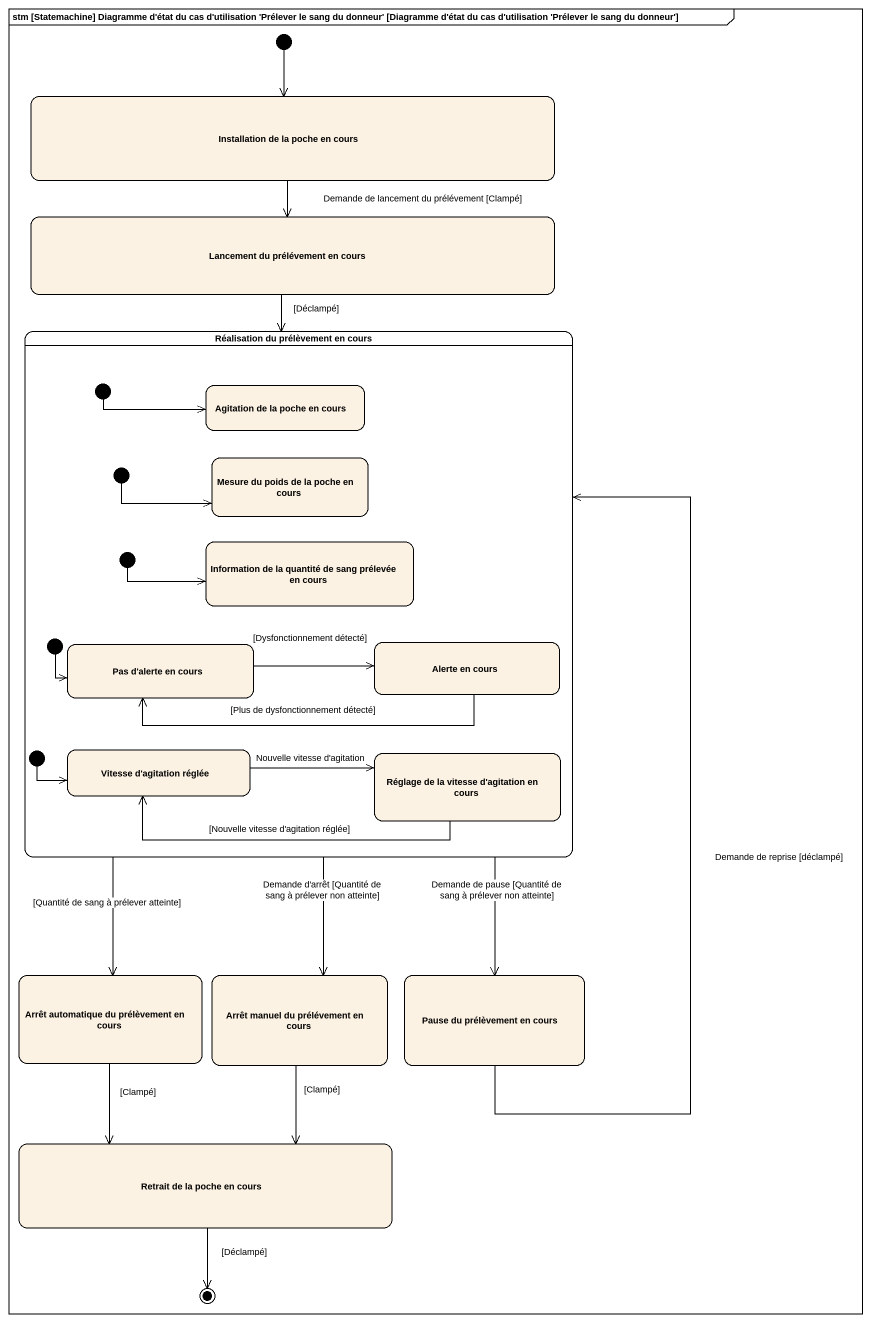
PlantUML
@startuml
mainframe stm [Statemachine] Diagramme d'état du cas d'utilisation 'Prélever le sang du donneur' [Diagramme d'état du cas d'utilisation 'Prélever le sang du donneur']
hide empty description
state "Installation de la poche en cours" as Installation_de_la_poche_en
state "Lancement du prélévement en cours" as Lancement_du_prélévement_en
state "Réalisation du prélèvement en cours" as Réalisation_du_prélèvement {
  state initial2 <<start>>
  state "Agitation de la poche en cours" as Agitation_de_la_poche_en
  state initial3 <<start>>
  state "Mesure du poids de la poche en cours" as Mesure_du_poids_de_la_poche
  state initial4 <<start>>
  state "Information de la quantité de sang prélevée en cours" as Information_de_la_quantité
  state initial5 <<start>>
  state "Pas d'alerte en cours" as Pas_d_alerte_en_cours
  state "Alerte en cours" as Alerte_en_cours
  state initial6 <<start>>
  state "Vitesse d'agitation réglée" as Vitesse_d_agitation_réglée
  state "Réglage de la vitesse d'agitation en cours" as Réglage_de_la_vitesse_d
}
state "Arrêt automatique du prélèvement en cours" as Arrêt_automatique_du
state "Arrêt manuel du prélévement en cours" as Arrêt_manuel_du_prélévement
state "Pause du prélèvement en cours" as Pause_du_prélèvement_en
state "Retrait de la poche en cours" as Retrait_de_la_poche_en_cours
[*] --> Installation_de_la_poche_en
Installation_de_la_poche_en --> Lancement_du_prélévement_en : Demande de lancement du prélévement [Clampé]
Lancement_du_prélévement_en --> Réalisation_du_prélèvement : [Déclampé]
Réalisation_du_prélèvement --> Arrêt_automatique_du : [Quantité de sang à prélever atteinte]
Réalisation_du_prélèvement --> Arrêt_manuel_du_prélévement : Demande d'arrêt [Quantité de sang à prélever non atteinte]
Réalisation_du_prélèvement --> Pause_du_prélèvement_en : Demande de pause [Quantité de sang à prélever non atteinte]
initial2 -right-> Agitation_de_la_poche_en
initial3 -right-> Mesure_du_poids_de_la_poche
initial4 -right-> Information_de_la_quantité
initial5 -right-> Pas_d_alerte_en_cours
Pas_d_alerte_en_cours -right-> Alerte_en_cours : [Dysfonctionnement détecté]
Alerte_en_cours -left-> Pas_d_alerte_en_cours : [Plus de dysfonctionnement détecté]
initial6 -right-> Vitesse_d_agitation_réglée
Vitesse_d_agitation_réglée -right-> Réglage_de_la_vitesse_d : Nouvelle vitesse d'agitation
Réglage_de_la_vitesse_d -left-> Vitesse_d_agitation_réglée : [Nouvelle vitesse d'agitation réglée]
Arrêt_automatique_du --> Retrait_de_la_poche_en_cours : [Clampé]
Arrêt_manuel_du_prélévement --> Retrait_de_la_poche_en_cours : [Clampé]
Pause_du_prélèvement_en -up-> Réalisation_du_prélèvement : Demande de reprise [déclampé]
Retrait_de_la_poche_en_cours --> [*] : [Déclampé]
@enduml
